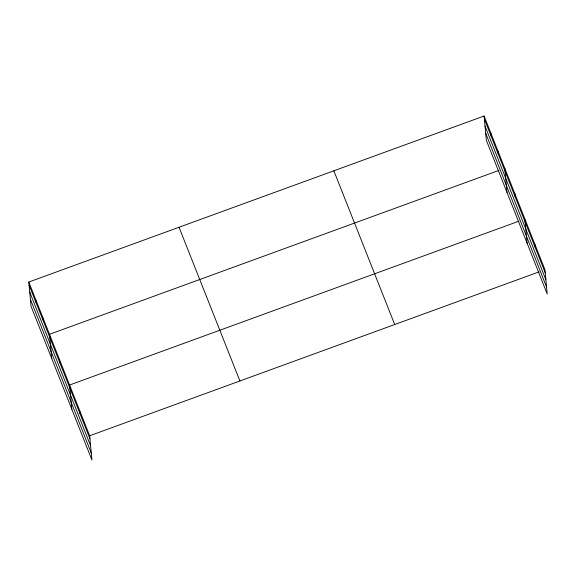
<?xml version="1.0" encoding="UTF-8"?>
<svg xmlns="http://www.w3.org/2000/svg" width="576" height="576" viewBox="0 0 576 576"><rect width="100%" height="100%" fill="white"/><g stroke="black" fill="none" stroke-linecap="round" stroke-linejoin="round"><path stroke-width="0.86" d="M28.8 282.038L89.669 435.758L91.915 459.986L31.046 306.266L28.8 282.038L484.085 116.014L544.954 269.734L547.2 293.962L486.331 140.242L484.085 116.014M498.938 170.41L49.493 334.303L51.739 358.531M519.026 221.134L69.581 385.027L71.827 409.262M89.669 435.758L539.107 271.865M484.366 119.059L545.234 272.786M485.021 126.05L545.882 279.778M485.683 133.25L546.552 286.978M333.842 170.798L394.711 324.526M179.042 227.246L239.911 380.974M29.081 285.084L89.95 438.811M29.729 292.075L90.598 445.795M30.398 299.275L91.267 453.002M534.91 244.368L535.19 247.421M524.866 219.01L527.112 243.238M514.822 193.644L515.11 196.69M504.778 168.278L507.031 192.506M497.88 150.854L498.168 153.907M490.982 133.43L491.27 136.483M79.625 410.393L79.906 413.446M59.537 359.662L59.818 362.714M42.595 316.879L42.876 319.932M35.698 299.455L35.978 302.508"/></g></svg>
